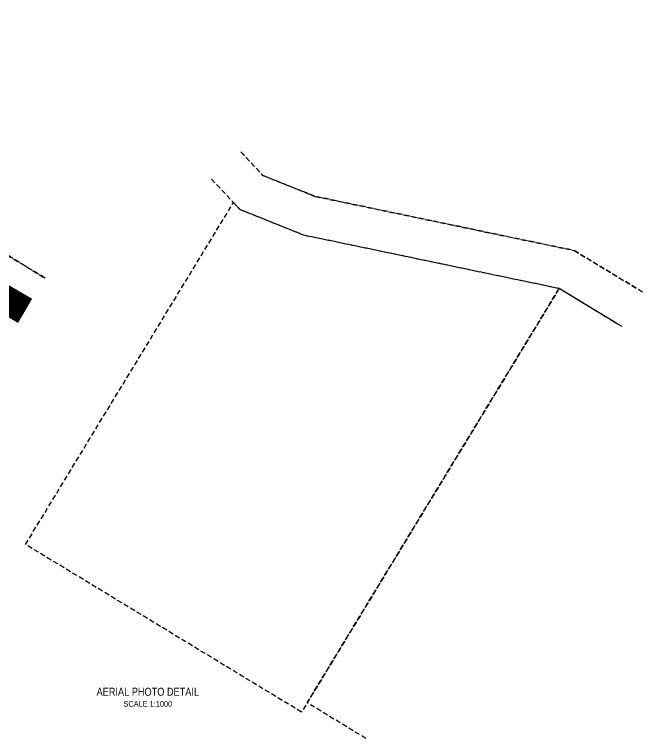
# Model space of a CAD drawing. Extents: x 478203 to 485171, y 6049002 to 6053712.
# Drawn here: x 483603 to 485171, y 6050093 to 6051902 of the extents above; entities that cross this region are included whole.
import ezdxf

# ---------------------------------------------------------------- set-up
doc = ezdxf.new("R2010")
doc.units = 0
doc.header["$LTSCALE"] = 5
doc.linetypes.add('foc-ACCESSROAD', pattern=[3.75, 2.5, -1.25])
for name, color, linetype in [('AS-ROADS', 254, 'Continuous'), ('C-AR', 13, 'foc-ACCESSROAD'), ('C-WS', 13, 'foc-ACCESSROAD'), ('DETAIL-T', 7, 'Continuous'), ('F-AR', 190, 'foc-ACCESSROAD')]:
    doc.layers.add(name, color=color, linetype=linetype)
doc.styles.add('80CG', font='ARIALN.TTF', dxfattribs={"height": 10})

msp = doc.modelspace()

# ---------------------------------------------------------------- linework, layer by layer
at = {"layer": 'AS-ROADS', "const_width": 69.964, "flags": 128}
msp.add_lwpolyline([(481662.947, 6051827.927), (481710.83, 6051777.357), (481826.65, 6051679.727), (482218.6, 6051528.757), (483073.62, 6051412.347), (483189.33, 6051390.937), (483330.25, 6051320.267), (483440.07, 6051271.707), (483629.194, 6051161.584)], dxfattribs=at)
at = {"layer": 'C-AR', "flags": 128}
msp.add_lwpolyline([(483678.986, 6051243.484), (483407.675, 6051408.431), (482112.714, 6051679.214), (481852.678, 6051783.665), (481742.482, 6051901.995)], dxfattribs=at)
at = {"layer": 'C-AR', "color": 255, "flags": 128}
for points in [[(485170.892, 6051208.579), (485000.345, 6051312.266), (484352.864, 6051447.657), (484222.847, 6051499.883), (484167.748, 6051559.048)], [(484094.605, 6051490.933), (484164.9, 6051415.449), (484323.785, 6051351.628), (484963.088, 6051217.947), (485109.963, 6051128.652)]]:
    msp.add_lwpolyline(points, dxfattribs=at)
at = {"layer": 'C-WS', "color": 255}
msp.add_lwpolyline([(484963.088, 6051217.947), (484319.334, 6050159.08), (483630.213, 6050578.042), (484149.429, 6051432.063), (484164.9, 6051415.449), (484323.785, 6051351.628)], close=True, dxfattribs=at)
at = {"layer": 'C-WS', "color": 255, "flags": 128}
msp.add_lwpolyline([(484480.407, 6050093.14), (484333.533, 6050182.435), (484963.088, 6051217.947), (485118.97, 6051123.176)], dxfattribs=at)
at = {"layer": 'F-AR'}
msp.add_lwpolyline([(481742.482, 6051901.995), (481852.678, 6051783.665), (482112.714, 6051679.214), (483407.675, 6051408.431), (483678.986, 6051243.484)], dxfattribs=at)
at = {"layer": 'F-AR', "color": 255}
for points in [[(484167.748, 6051559.048), (484222.847, 6051499.883), (484352.864, 6051447.657), (485000.345, 6051312.266), (485161.885, 6051214.055)], [(484094.605, 6051490.933), (484164.9, 6051415.449), (484323.785, 6051351.628), (484963.088, 6051217.947), (485109.963, 6051128.652)]]:
    msp.add_lwpolyline(points, dxfattribs=at)

# ---------------------------------------------------------------- texts
at = {"layer": 'DETAIL-T', "color": 3, "insert": (483935.615, 6050196.222), "char_height": 19.9898, "width": 255.11754, "attachment_point": 5, "style": '80CG'}
msp.add_mtext('AERIAL PHOTO DETAIL\\P{\\H0.7x;SCALE 1:1000}', dxfattribs=at)

doc.saveas('drawing.dxf')
